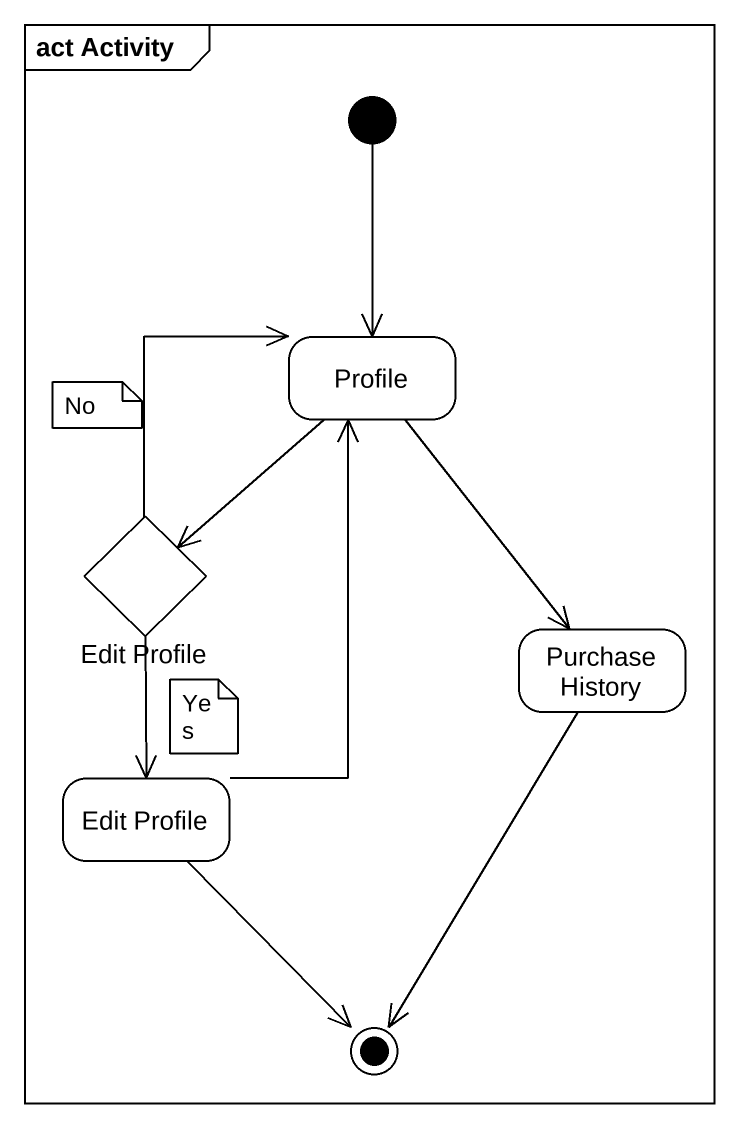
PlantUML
@startuml
mainframe act Activity
hide empty description
state Profile
state "Edit Profile" as Edit_Profile <<choice>>
state "Purchase History" as Purchase_History
state "Edit Profile" as Edit_Profile_2
[*] --> Profile
Profile --> Edit_Profile
Profile --> Purchase_History
Edit_Profile -up-> Profile
Edit_Profile --> Edit_Profile_2
Edit_Profile_2 -up-> Profile
Purchase_History --> [*]
Edit_Profile_2 --> [*]
note as N1
  No
end note
note as N2
  Yes
end note
@enduml
